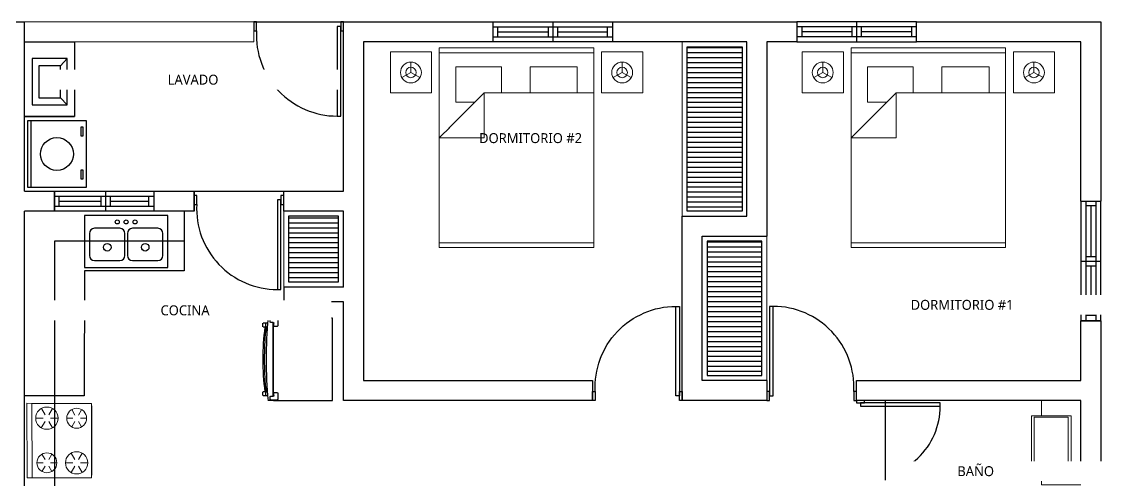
# Model space of a CAD drawing. Header units: feet. Extents: x 317 to 512, y -141 to 162.
# Drawn here: x 467.56 to 478.6, y 67.47 to 72.06 of the extents above; entities that cross this region are included whole.
import ezdxf

# ---------------------------------------------------------------- set-up
doc = ezdxf.new("R2010")
doc.units = ezdxf.units.FT
doc.header["$MEASUREMENT"] = 0
for name, color, linetype, lineweight in [('A-WALL', 7, 'Continuous', 25), ('closet', 8, 'Continuous', 5), ('FURN', 2, 'Continuous', 30), ('I-FURN', 2, 'Continuous', 0), ('MB', 8, 'Continuous', 20), ('muebles', 2, 'Continuous', 5), ('TXT', 2, 'Continuous', 9)]:
    doc.layers.add(name, color=color, linetype=linetype, lineweight=lineweight)
for name, color, linetype in [('COCINA', 2, 'Continuous'), ('MB3', 8, 'Continuous'), ('MUROSS', 4, 'Continuous'), ('PERT-VENT', 8, 'Continuous'), ('PISO', 8, 'Continuous'), ('puertas', 7, 'Continuous')]:
    doc.layers.add(name, color=color, linetype=linetype)
doc.styles.add('ads', font='trebuc.ttf', dxfattribs={"height": 0.14})
pattern_1 = [(180, (19.45, 5.9), (-2e-17, 0.05), [])]

# ---------------------------------------------------------------- blocks, each defined once
blk = doc.blocks.new('bath_sink_6127 - bath_sink_6127-542651-Nivel 1')
at = {"layer": 'I-FURN'}
for p, q in [((0.293, 0.244), (0.293, 0.4)), ((0.395, 0.244), (-0.005, 0.244)), ((-0.005, 0.244), (-0.005, -0.245)), ((0.025, -0.234), (0.025, 0.233)), ((0.025, 0.233), (0.369, 0.233)), ((0.369, 0.233), (0.369, -0.234)), ((0.395, -0.245), (0.395, 0.244)), ((-0.005, -0.245), (0.395, -0.245)), ((0.369, -0.234), (0.025, -0.234)), ((0.293, -0.448), (0.293, -0.245)), ((-0.1, -0.448), (0.293, -0.448))]:
    blk.add_line(p, q, dxfattribs=at)
blk = doc.blocks.new('A$C285A50AC')
at = {"layer": 'muebles'}
for p, q in [((0.001, 0.69, -0.889), (0, 0.029, -0.889)), ((0.001, 0.69), (0.001, 0.639)), ((0.763, 0.688), (0.001, 0.69)), ((0.763, 0.688, -0.889), (0.001, 0.69, -0.889)), ((0.762, 0.028, -0.889), (0.763, 0.688, -0.889)), ((0.763, 0.637), (0.763, 0.688)), ((0.001, 0.639), (0.763, 0.637)), ((0.153, 0.524, 0.003), (0.153, 0.6, 0.003)), ((0.61, 0.523, 0.003), (0.611, 0.587, 0.003)), ((0.12, 0.505, 0.003), (0.054, 0.543, 0.003)), ((0.12, 0.467, 0.003), (0.054, 0.429, 0.003)), ((0.186, 0.505, 0.003), (0.252, 0.543, 0.003)), ((0.186, 0.467, 0.003), (0.252, 0.429, 0.003)), ((0.577, 0.466, 0.003), (0.522, 0.435, 0.003)), ((0.577, 0.504, 0.003), (0.523, 0.536, 0.003)), ((0.643, 0.504, 0.003), (0.698, 0.536, 0.003)), ((0.643, 0.466, 0.003), (0.698, 0.434, 0.003)), ((0.153, 0.448, 0.003), (0.153, 0.372, 0.003)), ((0.61, 0.447, 0.003), (0.61, 0.384, 0.003)), ((0.12, 0.2, 0.003), (0.065, 0.232, 0.003)), ((0.153, 0.219, 0.003), (0.153, 0.283, 0.003)), ((0.186, 0.2, 0.003), (0.241, 0.232, 0.003)), ((0.577, 0.2, 0.003), (0.511, 0.238, 0.003)), ((0.61, 0.219, 0.003), (0.61, 0.295, 0.003)), ((0.643, 0.199, 0.003), (0.709, 0.237, 0.003)), ((0.12, 0.162, 0.003), (0.065, 0.131, 0.003)), ((0.153, 0.143, 0.003), (0.152, 0.08, 0.003)), ((0.186, 0.162, 0.003), (0.241, 0.13, 0.003)), ((0.577, 0.162, 0.003), (0.511, 0.124, 0.003)), ((0.61, 0.142, 0.003), (0.61, 0.066, 0.003)), ((0.643, 0.161, 0.003), (0.709, 0.123, 0.003)), ((0, 0.029, -0.889), (0.762, 0.028, -0.889))]:
    blk.add_line(p, q, dxfattribs=at)
at = {"layer": 'muebles', "extrusion": (-0.001805, -0.999998, 0)}
for p, q in [((0.063, 0.027, -0.622), (0.698, 0.025, -0.622)), ((0.063, 0.027, -0.102), (0.698, 0.025, -0.102))]:
    blk.add_line(p, q, dxfattribs=at)
at = {"layer": 'muebles'}
for centre, radius in [((0.153, 0.486, 0.003), 0.114), ((0.61, 0.485, 0.003), 0.102), ((0.153, 0.181, 0.003), 0.102), ((0.61, 0.181, 0.003), 0.114)]:
    blk.add_circle(centre, radius, dxfattribs=at)
at = {"layer": 'muebles', "extrusion": (-0.001805, -0.999998, 0)}
for centre in [(0.089, -0.038, -0.027), (0.216, -0.038, -0.027), (0.381, -0.038, -0.027), (0.546, -0.038, -0.027), (0.673, -0.038, -0.027)]:
    blk.add_circle(centre, 0.0254, dxfattribs=at)
at = {"layer": 'muebles'}
for points in [[(0.001, 0.69, 0.254), (0.001, 0.639, 0.254), (0.763, 0.637, 0.254), (0.763, 0.688, 0.254)], [(0, 0.029), (0.001, 0.639), (0.763, 0.637), (0.762, 0.028)], [(0.025, 0.027, -0.076), (0.025, 0.027, -0.533), (0.737, 0.025, -0.533), (0.737, 0.025, -0.076)], [(0.025, 0.027, -0.597), (0.025, 0.027, -0.851), (0.737, 0.025, -0.851), (0.737, 0.025, -0.597)]]:
    blk.add_3dface(points, dxfattribs=at)
blk = doc.blocks.new('A$C007B5363')
at = {"layer": 'COCINA'}
for p, q in [((0, 0.829), (0.594, 0.829)), ((0, 0), (0, 0.829)), ((0.551, 0.816), (0.551, 0.752)), ((0.621, 0.822), (0.557, 0.822)), ((0.589, 0.752), (0.589, 0.778)), ((0.594, 0.829), (0.601, 0.829)), ((0.594, 0.822), (0.594, 0.829)), ((0.594, 0.045), (0.594, 0.784)), ((0.595, 0.784), (0.621, 0.784)), ((0.601, 0.829), (0.601, 0.822)), ((0.645, 0.829), (0.601, 0.829)), ((0.601, 0.784), (0.601, 0.044)), ((0.627, 0.791), (0.627, 0.816)), ((0.649, 0.778), (0.671, 0.778)), ((0.671, 0.778), (0.698, 0.778)), ((0.671, 0.74), (0.671, 0.778)), ((0.671, 0.74), (0.671, 0.778)), ((0.699, 0.74), (0.699, 0.778)), ((0.557, 0.746), (0.582, 0.746)), ((0.671, 0.74), (0.651, 0.74)), ((0.654, 0.702), (0.671, 0.702)), ((0.698, 0.74), (0.671, 0.74)), ((0.671, 0.74), (0.671, 0.702)), ((0.671, 0.702), (0.671, 0.74)), ((0.671, 0.127), (0.654, 0.127)), ((0.671, 0.127), (0.671, 0.089)), ((0.671, 0.089), (0.671, 0.127)), ((0.594, 0), (0, 0)), ((0.551, 0.076), (0.551, 0.013)), ((0.582, 0.083), (0.557, 0.083)), ((0.557, 0.006), (0.621, 0.006)), ((0.589, 0.051), (0.589, 0.076)), ((0.594, 0), (0.594, 0.006)), ((0.594, 0), (0.601, 0)), ((0.621, 0.044), (0.595, 0.044)), ((0.601, 0.006), (0.601, 0)), ((0.601, 0), (0.645, 0)), ((0.627, 0.013), (0.627, 0.038)), ((0.671, 0.051), (0.649, 0.051)), ((0.651, 0.089), (0.671, 0.089)), ((0.671, 0.089), (0.698, 0.089)), ((0.671, 0.051), (0.671, 0.089)), ((0.671, 0.051), (0.671, 0.089)), ((0.698, 0.051), (0.671, 0.051)), ((0.699, 0.051), (0.699, 0.089))]:
    blk.add_line(p, q, dxfattribs=at)
for centre, radius, start, end in [((0.557, 0.816), 0.00635, 90, 180), ((0.595, 0.778), 0.00635, 90, 180), ((0.621, 0.816), 0.00635, 360, 90), ((0.621, 0.791), 0.00635, 270, 360), ((-3.851, 0.414), 4.515, 354.7351, 5.2649), ((0.557, 0.752), 0.00635, 180, 270), ((0.582, 0.752), 0.00635, 270, 360), ((-3.079, 0.414), 3.761, 355.6182, 4.3818), ((-1.675, 0.414), 2.373, 352.1151, 7.8849), ((0.557, 0.076), 0.00635, 90, 180), ((0.557, 0.013), 0.00635, 180, 270), ((0.582, 0.076), 0.00635, 360, 90), ((0.595, 0.051), 0.00635, 180, 270), ((0.621, 0.038), 0.00635, 360, 90), ((0.621, 0.013), 0.00635, 270, 360)]:
    blk.add_arc(centre, radius, start, end, dxfattribs=at)
blk = doc.blocks.new('A$C4D292AF4')
at = {"layer": 'puertas'}
for points in [[(0.03, 0.05), (0.07, 0.05), (0.07, 1.05), (0.03, 1.05)], [(0, 0), (0.03, 0), (0.03, 0.1), (0, 0.1)], [(0.97, 0), (1, 0), (1, 0.1), (0.97, 0.1)]]:
    blk.add_lwpolyline(points, close=True, dxfattribs=at)
blk.add_arc((0.068, 0.147), 0.903, 357.0481, 89.8556, dxfattribs=at)
blk = doc.blocks.new('A$C2C3967B4')
at = {"layer": 'COCINA'}
for p, q in [((0.838, 0.52), (0, 0.52)), ((0, 0.52), (0, 0)), ((0.838, 0), (0.838, 0.52)), ((0.051, 0.342), (0.051, 0.119)), ((0.356, 0.393), (0.102, 0.393)), ((0.406, 0.119), (0.406, 0.342)), ((0.432, 0.342), (0.432, 0.119)), ((0.737, 0.393), (0.483, 0.393)), ((0.787, 0.119), (0.787, 0.342)), ((0.102, 0.068), (0.356, 0.068)), ((0.483, 0.068), (0.737, 0.068)), ((0, 0), (0.838, 0))]:
    blk.add_line(p, q, dxfattribs=at)
for centre, radius in [((0.33, 0.456), 0.0201), ((0.419, 0.456), 0.0201), ((0.508, 0.456), 0.0201), ((0.229, 0.202), 0.0381), ((0.61, 0.202), 0.0381)]:
    blk.add_circle(centre, radius, dxfattribs=at)
for centre, start, end in [((0.102, 0.342), 90, 180), ((0.356, 0.342), 0, 90), ((0.483, 0.342), 90, 180), ((0.737, 0.342), 0, 90), ((0.102, 0.119), 180, 270), ((0.356, 0.119), 270, 0), ((0.483, 0.119), 180, 270), ((0.737, 0.119), 270, 0)]:
    blk.add_arc(centre, 0.0508, start, end, dxfattribs=at)
blk = doc.blocks.new('A$C26A1068B')
at = {"layer": 'muebles'}
for p, q in [((0.45, 2.531, 224.56), (0.038, 2.531, 224.56)), ((0.038, 2.119, 224.56), (0.038, 2.531, 224.56)), ((0.45, 2.119, 224.56), (0.45, 2.531, 224.56)), ((0.246, 2.326, 224.56), (0.141, 2.326, 224.56)), ((0.246, 2.326, 224.56), (0.298, 2.416, 224.56)), ((0.246, 2.326, 224.56), (0.298, 2.235, 224.56)), ((0.45, 2.119, 224.56), (0.038, 2.119, 224.56)), ((2.003, 2.041, 224.56), (0, 2.041, 224.56)), ((0, 2.041, 224.56), (0, 0.491, 224.56)), ((0.047, 0.491, 224.56), (0.047, 2.041, 224.56)), ((0.45, 1.59, 224.56), (0.901, 2.041, 224.56)), ((0.901, 2.041, 224.56), (0.901, 1.59, 224.56)), ((1.956, 2.041, 224.56), (1.956, 0.491, 224.56)), ((2.003, 0.491, 224.56), (2.003, 2.041, 224.56)), ((0.545, 1.875, 224.56), (0.19, 1.875, 224.56)), ((0.19, 1.875, 224.56), (0.19, 1.417, 224.56)), ((0.545, 1.685, 224.56), (0.545, 1.875, 224.56)), ((0.901, 1.59, 224.56), (0.45, 1.59, 224.56)), ((0.45, 0.491, 224.56), (0.45, 1.59, 224.56)), ((0.19, 1.417, 224.56), (0.45, 1.417, 224.56)), ((0.19, 1.13, 224.56), (0.19, 0.657, 224.56)), ((0.45, 1.13, 224.56), (0.19, 1.13, 224.56)), ((0.19, 0.657, 224.56), (0.45, 0.657, 224.56)), ((0, 0.491, 224.56), (2.003, 0.491, 224.56)), ((0.45, 0.412, 224.56), (0.038, 0.412, 224.56)), ((0.038, 0.412, 224.56), (0.038, 0, 224.56)), ((0.45, 0.412, 224.56), (0.45, 0, 224.56)), ((0.246, 0.206, 224.56), (0.298, 0.296, 224.56)), ((0.246, 0.206, 224.56), (0.141, 0.206, 224.56)), ((0.246, 0.206, 224.56), (0.298, 0.115, 224.56)), ((0.45, 0, 224.56), (0.038, 0, 224.56))]:
    blk.add_line(p, q, dxfattribs=at)
for centre, major_axis in [((0.246, 2.326, 224.56), (-0.074, -0.074)), ((0.246, 0.206, 224.56), (-0.037, 0.037))]:
    blk.add_ellipse(centre, major_axis=major_axis, ratio=1, dxfattribs=at)
at = {"layer": 'muebles', "extrusion": (0, 0, -1)}
for centre, major_axis in [((0.246, 2.326, 224.56), (-0.037, -0.037)), ((0.246, 0.206, 224.56), (-0.074, 0.074))]:
    blk.add_ellipse(centre, major_axis=major_axis, ratio=1, dxfattribs=at)
blk = doc.blocks.new('A$C01EB0BB3')
at = {"layer": 'FURN'}
for p, q in [((0, 0, 224.56), (0, 0.61, 224.56)), ((0, 0.61, 224.56), (0.533, 0.61, 224.56)), ((0.503, 0.61, 224.56), (0.503, 0, 224.56)), ((0.533, 0.61, 224.56), (0.533, 0, 224.56)), ((0.533, 0, 224.56), (0, 0, 224.56))]:
    blk.add_line(p, q, dxfattribs=at)
at = {"layer": 'FURN', "ltscale": 0.02, "elevation": 224.56}
for points in [[(0.047, 0.536), (0.047, 0.45), (0.032, 0.45), (0.032, 0.536)], [(0.047, 0.143), (0.047, 0.057), (0.032, 0.057), (0.032, 0.143)]]:
    blk.add_lwpolyline(points, close=True, dxfattribs=at)
at = {"layer": 'FURN', "ltscale": 0.02}
blk.add_circle((0.267, 0.305, 224.56), 0.15, dxfattribs=at)
blk = doc.blocks.new('A$C260D6B89')
at = {"layer": 'PISO'}
h = blk.add_hatch(dxfattribs=at)
h.set_pattern_fill('ANSI31', color=256, scale=0.4, angle=315, style=0)
h.set_pattern_definition(pattern_1)
h.paths.add_polyline_path([(18.2, 9.95), (17.65, 9.95), (17.65, 11.6), (18.2, 11.6)])
h = blk.add_hatch(dxfattribs=at)
h.set_pattern_fill('ANSI31', color=256, scale=0.4, angle=315, style=0)
h.set_pattern_definition([(0, (13.65, 9.241216), (2e-17, 0.05), [])])
h.paths.add_polyline_path([(13.65, 9.241), (14.15, 9.241), (14.15, 9.9), (13.65, 9.9)])
h = blk.add_hatch(dxfattribs=at)
h.set_pattern_fill('ANSI31', color=256, scale=0.4, angle=315, style=0)
h.set_pattern_definition(pattern_1)
h.paths.add_polyline_path([(18.4, 9.65), (17.85, 9.65), (17.85, 8.3), (18.4, 8.3)])
at = {"layer": 'A-WALL'}
for p, q in [((10.8, 11.85), (11, 11.85)), ((13.6, 9.189), (13.6, 9.039))]:
    blk.add_line(p, q, dxfattribs=at)
at = {"layer": 'A-WALL', "extrusion": (-2.36783e-12, 8.94772e-16, -1)}
for p, q in [((11, 10.15), (11, 11.85)), ((11, 6.55), (11, 9.95))]:
    blk.add_line(p, q, dxfattribs=at)
at = {"layer": 'A-WALL', "extrusion": (-2.36659e-12, 8.94772e-16, -1)}
for p, q in [((14.2, 11.85), (15.7, 11.85)), ((14.2, 10.15), (14.2, 11.85)), ((15.7, 11.85), (15.7, 11.65)), ((16.903, 11.85), (18.75, 11.85)), ((16.903, 11.65), (16.903, 11.85)), ((18.75, 11.85), (18.75, 11.65)), ((19.95, 11.85), (21.8, 11.85)), ((19.95, 11.65), (19.95, 11.85)), ((21.8, 11.85), (21.8, 10.05)), ((15.7, 11.65), (14.4, 11.65)), ((14.4, 11.65), (14.4, 8.25)), ((18.25, 11.65), (16.903, 11.65)), ((18.25, 9.9), (18.25, 11.65)), ((18.75, 11.65), (18.45, 11.65)), ((18.45, 11.65), (18.45, 9.7)), ((21.6, 11.65), (19.95, 11.65)), ((21.6, 10.05), (21.6, 11.65)), ((11, 10.15), (11.3, 10.15)), ((11.3, 10.15), (11.3, 9.95)), ((11.3, 9.95), (11.3, 10.15)), ((11.3, 9.95), (11.3, 10.15)), ((12.3, 10.15), (12.7, 10.15)), ((12.3, 9.95), (12.3, 10.15)), ((12.3, 9.95), (12.3, 10.15)), ((12.7, 9.95), (12.7, 10.15)), ((12.7, 10.15), (12.7, 9.95)), ((13.6, 9.95), (13.6, 10.15)), ((13.6, 10.15), (14.2, 10.15)), ((21.6, 10.05), (21.8, 10.05)), ((11.3, 9.95), (11, 9.95)), ((12.7, 9.95), (12.3, 9.95)), ((14.2, 9.95), (13.6, 9.95)), ((14.2, 9.189), (14.2, 9.95)), ((17.6, 8.05), (17.6, 9.9)), ((17.6, 9.9), (18.25, 9.9)), ((17.8, 8.25), (17.8, 9.7)), ((17.8, 9.7), (18.45, 9.7)), ((14.2, 9.189), (13.6, 9.189)), ((14.2, 9.039), (13.6, 9.039)), ((14.2, 8.05), (14.2, 9.039)), ((21.6, 8.85), (21.8, 8.85)), ((21.6, 8.25), (21.6, 8.85)), ((21.8, 8.85), (21.6, 8.85)), ((21.6, 8.85), (21.8, 8.85)), ((21.8, 8.85), (21.8, 7.25)), ((14.4, 8.25), (16.7, 8.25)), ((16.7, 8.25), (16.7, 8.05)), ((18.45, 8.25), (17.8, 8.25)), ((18.45, 8.25), (18.45, 8.05)), ((19.35, 8.25), (21.6, 8.25)), ((19.35, 8.05), (19.35, 8.25)), ((16.7, 8.05), (14.2, 8.05)), ((18.45, 8.05), (17.6, 8.05)), ((21.6, 8.05), (19.35, 8.05)), ((21.6, 7.25), (21.6, 8.05))]:
    blk.add_line(p, q, dxfattribs=at)
at = {"layer": 'closet'}
blk.add_line((13.6, 9.189), (13.6, 9.95), dxfattribs=at)
at = {"layer": 'closet', "extrusion": (-2.36659e-12, 8.94772e-16, -1)}
blk.add_line((18.45, 8.25), (18.45, 9.7), dxfattribs=at)
at = {"layer": 'closet', "extrusion": (2.36783e-12, 8.94772e-16, -1)}
blk.add_line((18.45, 8.25), (18.45, 9.7), dxfattribs=at)
at = {"layer": 'COCINA', "extrusion": (-2.36659e-12, 8.94772e-16, -1)}
for p, q in [((11.427, 11.482), (11.36, 11.409)), ((11.427, 11.017), (11.36, 11.09)), ((11, 10.9), (11.502, 10.9)), ((12.6, 9.95), (12.6, 9.35)), ((11.6, 9.35), (11.598, 8.097)), ((12.6, 9.35), (11.6, 9.35)), ((11.598, 8.097), (10.997, 8.097))]:
    blk.add_line(p, q, dxfattribs=at)
for points in [[(-11.502, 10.9), (-11, 10.9), (-11, 11.65), (-11.502, 11.65)], [(-11.427, 11.482), (-11.076, 11.482), (-11.076, 11.017), (-11.427, 11.017)], [(-11.36, 11.409), (-11.143, 11.409), (-11.143, 11.09), (-11.36, 11.09)]]:
    blk.add_lwpolyline(points, close=True, dxfattribs=at)
at = {"layer": 'MB', "extrusion": (-2.36659e-12, 8.94772e-16, -1)}
for p, q in [((11, 11.85), (13.3, 11.85)), ((13.3, 11.65), (11, 11.65))]:
    blk.add_line(p, q, dxfattribs=at)
at = {"layer": 'MB'}
blk.add_line((13.3, 11.65), (13.3, 11.85), dxfattribs=at)
at = {"layer": 'MB3', "ltscale": 0.02, "extrusion": (-2.36659e-12, 8.94772e-16, -1)}
for p, q in [((12.6, 9.65), (11.3, 9.65)), ((11.3, 9.65), (11.3, 6.55))]:
    blk.add_line(p, q, dxfattribs=at)
at = {"layer": 'MUROSS', "extrusion": (-2.36783e-12, 8.94772e-16, -1)}
blk.add_line((11, 11.653), (11, 11.85), dxfattribs=at)
at = {"layer": 'PERT-VENT', "extrusion": (-2.36659e-12, 8.94772e-16, -1)}
for p, q in [((15.7, 11.85), (16.903, 11.85)), ((16.302, 11.85), (16.302, 11.65)), ((19.95, 11.85), (18.75, 11.85)), ((19.35, 11.85), (19.35, 11.65)), ((15.7, 11.8), (16.903, 11.8)), ((15.75, 11.7), (15.75, 11.8)), ((15.75, 11.75), (16.255, 11.75)), ((16.255, 11.8), (16.255, 11.7)), ((16.348, 11.8), (16.348, 11.7)), ((16.348, 11.75), (16.849, 11.75)), ((16.849, 11.7), (16.849, 11.8)), ((19.95, 11.8), (18.75, 11.8)), ((18.804, 11.7), (18.804, 11.8)), ((19.303, 11.75), (18.804, 11.75)), ((19.303, 11.8), (19.303, 11.7)), ((19.397, 11.8), (19.397, 11.7)), ((19.903, 11.75), (19.397, 11.75)), ((19.903, 11.7), (19.903, 11.8)), ((15.7, 11.7), (16.903, 11.7)), ((16.903, 11.65), (15.7, 11.65)), ((19.95, 11.7), (18.75, 11.7)), ((18.75, 11.65), (19.95, 11.65)), ((11.3, 10.15), (12.3, 10.15)), ((11.3, 10.1), (12.3, 10.1)), ((11.347, 10), (11.347, 10.1)), ((11.347, 10.05), (11.764, 10.05)), ((11.764, 10.1), (11.764, 10)), ((11.811, 10.15), (11.811, 9.95)), ((11.858, 10.1), (11.858, 10)), ((11.858, 10.05), (12.246, 10.05)), ((12.246, 10), (12.246, 10.1)), ((21.6, 10.05), (21.6, 8.85)), ((21.65, 10.05), (21.65, 8.85)), ((21.75, 10.05), (21.75, 8.85)), ((21.8, 8.85), (21.8, 10.05)), ((11.3, 10), (12.3, 10)), ((12.3, 9.95), (11.3, 9.95)), ((21.75, 10.003), (21.65, 10.003)), ((21.75, 10.003), (21.65, 10.003)), ((21.7, 10.003), (21.7, 9.497)), ((21.65, 9.497), (21.75, 9.497)), ((21.6, 9.45), (21.8, 9.45)), ((21.65, 9.403), (21.75, 9.403)), ((21.7, 9.403), (21.7, 8.904)), ((21.75, 9.097), (21.65, 9.097)), ((21.75, 8.904), (21.65, 8.904))]:
    blk.add_line(p, q, dxfattribs=at)
at = {"layer": 'PISO'}
for p, q in [((13.3, 11.85), (14.2, 11.85)), ((12.7, 10.15), (13.6, 10.15))]:
    blk.add_line(p, q, dxfattribs=at)
for points in [[(18.2, 9.95), (17.65, 9.95), (17.65, 11.6), (18.2, 11.6)], [(13.65, 9.241), (14.15, 9.241), (14.15, 9.9), (13.65, 9.9)], [(18.4, 9.65), (17.85, 9.65), (17.85, 8.3), (18.4, 8.3)]]:
    blk.add_lwpolyline(points, close=True, dxfattribs=at)
at = {"xscale": -1, "rotation": 90}
blk.add_blockref('A$C26A1068B', (21.336, 11.589), dxfattribs=at)
at = {"xscale": 1.100000000000023, "yscale": 1.100000000000023, "zscale": 1.100000000000023, "rotation": 180}
blk.add_blockref('A$C01EB0BB3', (11.618, 10.86, -22.456), dxfattribs=at)
at = {"extrusion": (1.45777e-14, -2.36562e-12, -1), "xscale": -1}
blk.add_blockref('A$C2C3967B4', (-11.6, 9.386), dxfattribs=at)
at = {"extrusion": (-2.36659e-12, 8.94772e-16, -1), "xscale": 0.9799999999999661, "yscale": 0.9799999999999661, "zscale": 0.9799999999999661, "rotation": 270.1034181152693}
blk.add_blockref('A$C285A50AC', (-11.7, 8.021), dxfattribs=at)
at = {"layer": 'COCINA', "extrusion": (-2.36659e-12, 8.94772e-16, -1)}
blk.add_blockref('A$C007B5363', (-14.091, 8.048), dxfattribs=at)
at = {"layer": 'I-FURN', "extrusion": (-2.36659e-12, 8.94772e-16, -1)}
blk.add_blockref('bath_sink_6127 - bath_sink_6127-542651-Nivel 1', (-21.5, 7.65), dxfattribs=at)
at = {"layer": 'puertas', "extrusion": (-2.36659e-12, 8.94772e-16, -1)}
for p, xscale, yscale, zscale, rotation in [((-14.2, 11.85), -0.9000000000000057, 0.8999999999999915, 0.8999999999999979, 180), ((-19.35, 8.05), -0.8000000000000114, 0.8000000000000114, 0.8000000000000114, 89.999999999998)]:
    blk.add_blockref('A$C4D292AF4', p, dxfattribs=dict(at, xscale=xscale, yscale=yscale, zscale=zscale, rotation=rotation))
at = {"layer": 'puertas', "extrusion": (2.36634e-12, 8.94772e-16, -1), "xscale": -0.8999999999999773, "yscale": 0.8999999999999915, "zscale": 0.899999999999998, "rotation": 180}
blk.add_blockref('A$C4D292AF4', (-13.6, 10.108), dxfattribs=at)
at = {"layer": 'puertas', "extrusion": (-2.36659e-12, 8.94772e-16, -1)}
for p, xscale, yscale, zscale in [((-17.6, 8.05), 0.9000000000000057, 0.9000000000000057, 0.9000000000000057), ((-18.45, 8.05), -0.9000000000000057, 0.8999999999999915, 0.899999999999998)]:
    blk.add_blockref('A$C4D292AF4', p, dxfattribs=dict(at, xscale=xscale, yscale=yscale, zscale=zscale))
at = {"layer": 'TXT', "insert": (16.078, 10.734), "char_height": 0.1, "width": 2.838, "attachment_point": 2, "style": 'ads', "bg_fill": 2}
blk.add_mtext('DORMITORIO #2', dxfattribs=at)
at = {"layer": 'closet', "extrusion": (2.36783e-12, 8.94772e-16, -1)}
blk.add_line((17.6, 9.9), (17.6, 11.65), dxfattribs=at)
at = {"xscale": -1, "rotation": 90}
blk.add_blockref('A$C26A1068B', (17.203, 11.589), dxfattribs=at)
at = {"layer": 'TXT', "char_height": 0.1, "width": 2.838, "attachment_point": 2, "style": 'ads', "bg_fill": 2}
for s, insert in [('LAVADO', (12.69, 11.321)), ('COCINA', (12.61, 9.005)), ('DORMITORIO #1', (20.409, 9.06)), ('BAÑO', (20.545, 7.39))]:
    blk.add_mtext(s, dxfattribs=dict(at, insert=insert))
at = {"layer": 'PISO'}
blk.add_line((19.64, 7.25), (19.64, 8.05), dxfattribs=at)

msp = doc.modelspace()

# ---------------------------------------------------------------- block references
at = {"layer": 'PISO'}
msp.add_blockref('A$C260D6B89', (456.59022, 60.2066, 1.23867), dxfattribs=at)

doc.saveas('drawing.dxf')
